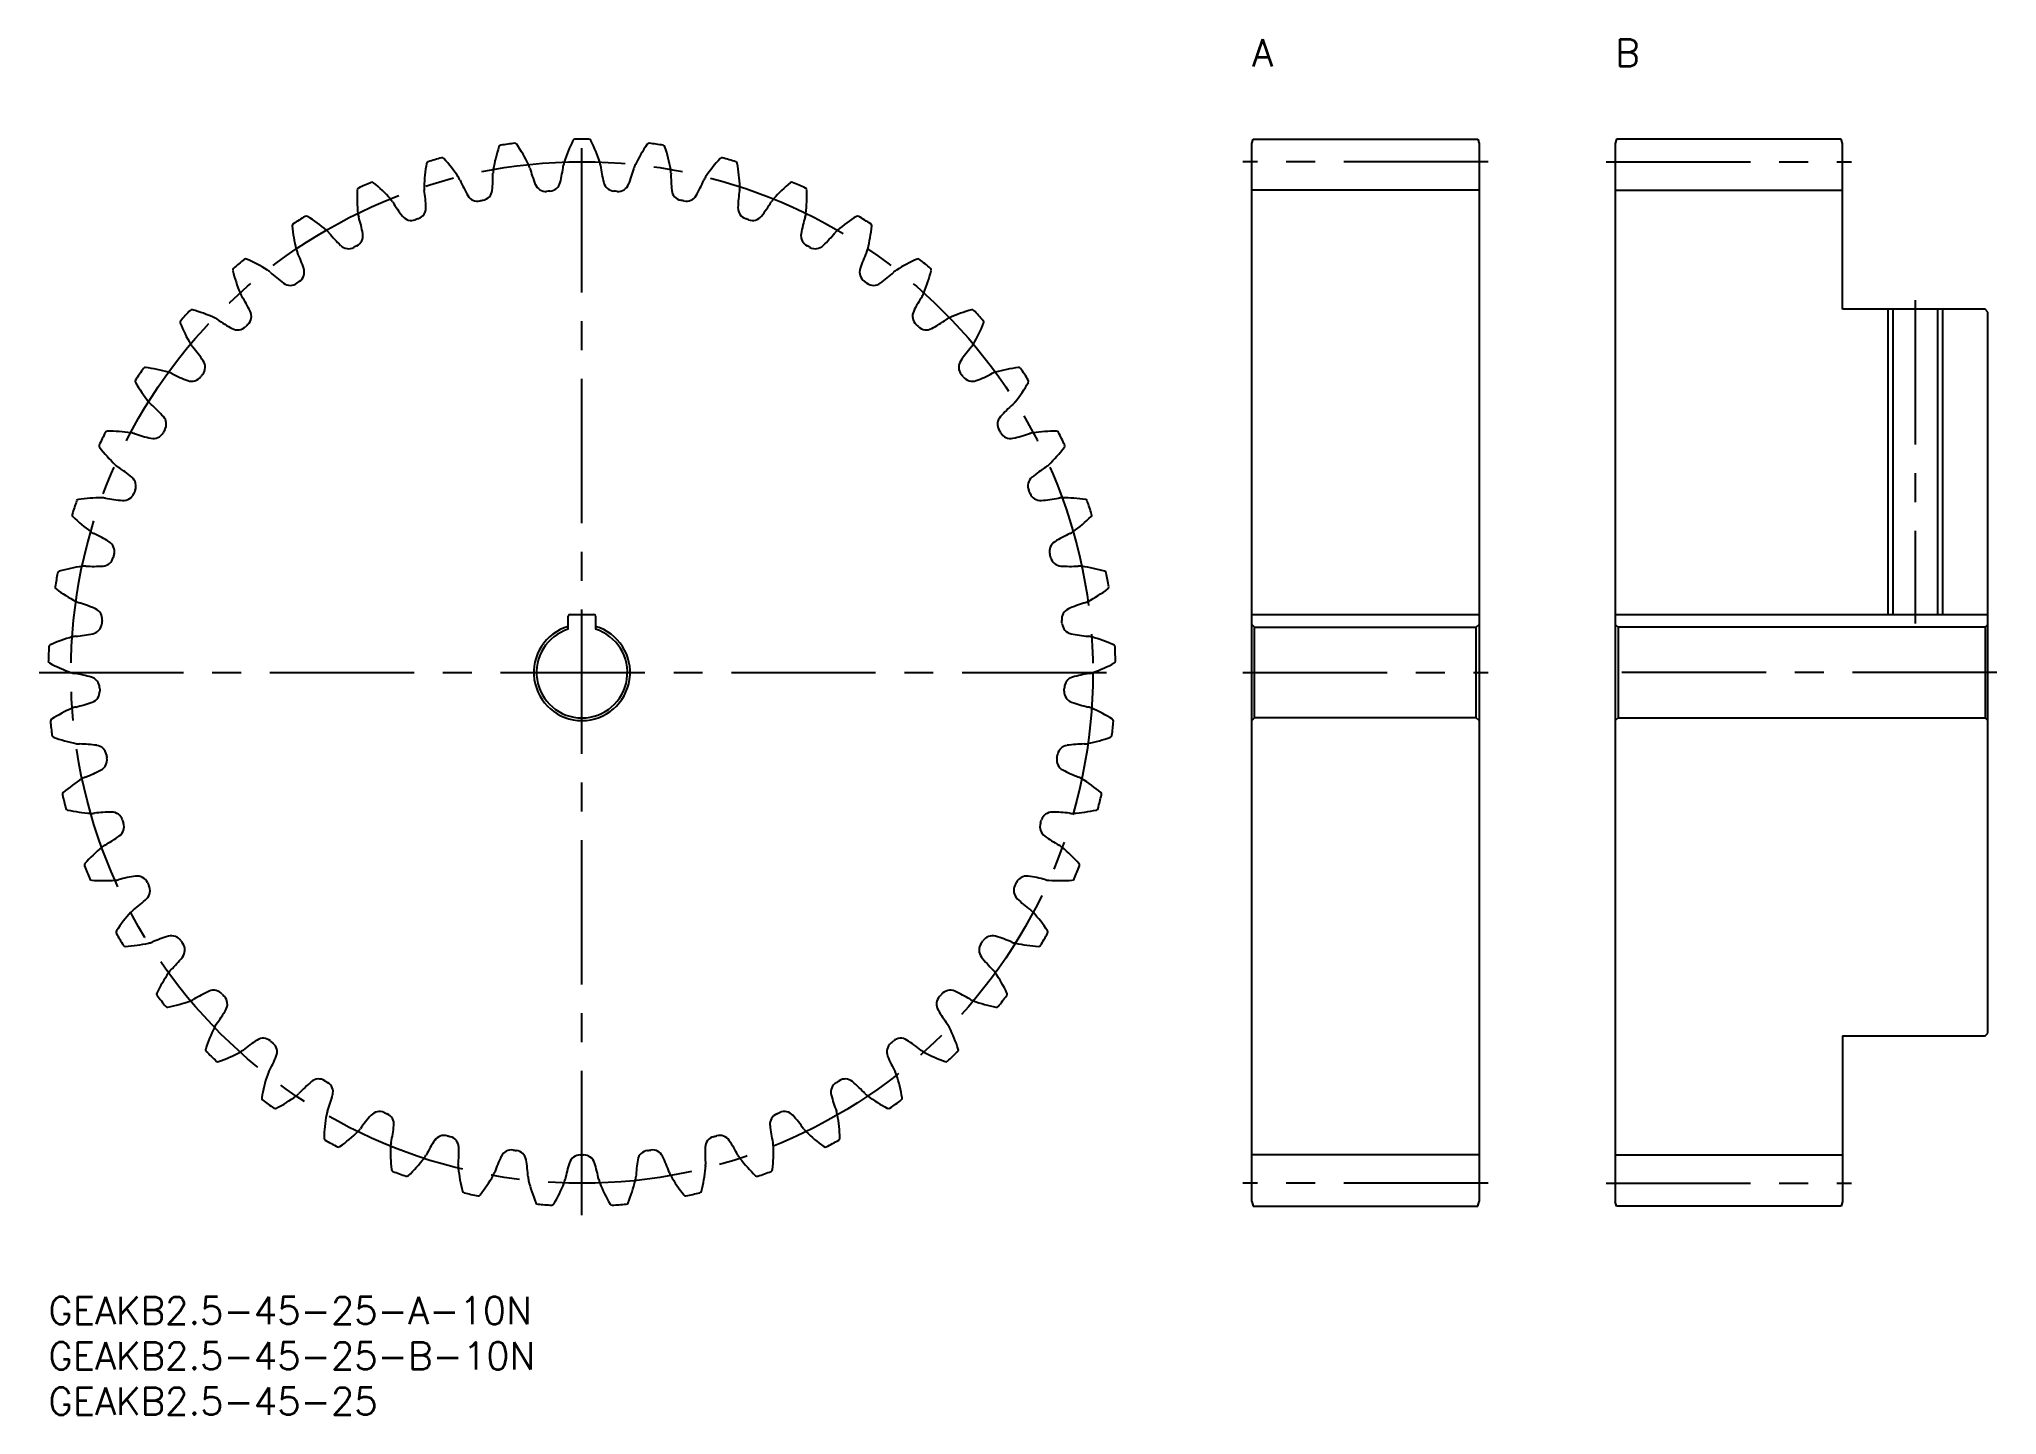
# Model space of a CAD drawing. Extents: x -1 to 214, y -13 to 138.
import ezdxf

# ---------------------------------------------------------------- set-up
doc = ezdxf.new("R2010")
doc.units = 0
doc.header["$LTSCALE"] = 0.5
doc.linetypes.add('CENTER', pattern=[50.8, 31.75, -6.35, 6.35, -6.35])
for name, color, linetype in [('MSM_CENTER', 1, 'CENTER'), ('MSM_CONTINUOUS', 7, 'CONTINUOUS'), ('MSM_NARROW', 5, 'CONTINUOUS'), ('MSM_PART_NUMBER', 7, 'CONTINUOUS')]:
    doc.layers.add(name, color=color, linetype=linetype)
doc.styles.get("Standard").update_dxf_attribs({"font": 'txt.shx', "height": 1, "bigfont": 'bigfont.shx'})

# ---------------------------------------------------------------- blocks, each defined once
blk = doc.blocks.new('*U2')
at = {"layer": 'MSM_PART_NUMBER'}
blk.add_text('GEAKB2.5-45-25-A-10N', height=3, dxfattribs=at).set_placement((0, -3))
blk = doc.blocks.new('*U3')
at = {"layer": 'MSM_PART_NUMBER'}
blk.add_text('GEAKB2.5-45-25-B-10N', height=3, dxfattribs=at).set_placement((0, -8))
blk = doc.blocks.new('*U5')
at = {"layer": 'MSM_PART_NUMBER'}
blk.add_text('GEAKB2.5-45-25', height=3, dxfattribs=at).set_placement((0, -13))
blk = doc.blocks.new('*U6')
at = {"layer": 'MSM_PART_NUMBER'}
blk.add_text('A', height=3, dxfattribs=at).set_placement((132.5, 135.5))
blk = doc.blocks.new('*U7')
at = {"layer": 'MSM_PART_NUMBER'}
blk.add_text('B', height=3, dxfattribs=at).set_placement((172.5, 135.5))

msp = doc.modelspace()

# ---------------------------------------------------------------- linework, layer by layer
at = {"layer": 'MSM_CENTER'}
for p, q in [((58.75, 9), (58.75, 128.5)), ((158.5, 125), (131.5, 125)), ((171.5, 125), (198.5, 125)), ((205.5, 109.75), (205.5, 74.15)), ((-1, 68.75), (118.5, 68.75)), ((131.5, 68.75), (158.5, 68.75)), ((214.5, 68.75), (171.5, 68.75)), ((158.5, 12.5), (131.5, 12.5)), ((171.5, 12.5), (198.5, 12.5))]:
    msp.add_line(p, q, dxfattribs=at)
msp.add_circle((58.75, 68.75), 56.25, dxfattribs=at)
at = {"layer": 'MSM_CONTINUOUS'}
for p, q in [((132.5, 127), (132.63, 127.5)), ((132.63, 127.5), (157.37, 127.5)), ((157.37, 127.5), (157.5, 127)), ((172.63, 127.5), (172.5, 127)), ((197.37, 127.5), (172.63, 127.5)), ((197.5, 127), (197.37, 127.5)), ((132.5, 10.5), (132.5, 127)), ((157.5, 127), (157.5, 10.5)), ((172.5, 127), (172.5, 10.5)), ((197.5, 108.75), (197.5, 127)), ((157.5, 121.88), (132.5, 121.88)), ((172.5, 121.88), (197.5, 121.88)), ((213.2, 108.75), (197.5, 108.75)), ((203.04, 108.75), (203.04, 75.15)), ((207.96, 108.75), (207.96, 75.15)), ((213.5, 108.45), (213.2, 108.75)), ((213.5, 29.05), (213.5, 108.45)), ((57.25, 73.52), (57.25, 74.95)), ((57.45, 75.15), (60.05, 75.15)), ((60.25, 74.95), (60.25, 73.52)), ((132.5, 75.15), (157.5, 75.15)), ((132.8, 73.75), (132.5, 74.05)), ((132.8, 63.75), (132.8, 73.75)), ((132.8, 73.75), (157.2, 73.75)), ((157.5, 74.05), (157.2, 73.75)), ((157.2, 63.75), (157.2, 73.75)), ((172.5, 75.15), (213.5, 75.15)), ((172.5, 74.05), (172.8, 73.75)), ((172.8, 73.75), (172.8, 63.75)), ((213.2, 73.75), (172.8, 73.75)), ((213.2, 73.75), (213.5, 74.05)), ((213.2, 73.75), (213.2, 63.75)), ((132.5, 63.45), (132.8, 63.75)), ((157.2, 63.75), (132.8, 63.75)), ((157.2, 63.75), (157.5, 63.45)), ((172.8, 63.75), (172.5, 63.45)), ((172.8, 63.75), (213.2, 63.75)), ((213.5, 63.45), (213.2, 63.75)), ((197.5, 28.75), (213.2, 28.75)), ((197.5, 28.75), (197.5, 10.5)), ((213.2, 28.75), (213.5, 29.05)), ((157.5, 15.62), (132.5, 15.62)), ((172.5, 15.62), (197.5, 15.62)), ((132.5, 10.5), (132.63, 10)), ((132.63, 10), (157.37, 10)), ((157.37, 10), (157.5, 10.5)), ((172.63, 10), (172.5, 10.5)), ((197.37, 10), (172.63, 10)), ((197.5, 10.5), (197.37, 10))]:
    msp.add_line(p, q, dxfattribs=at)
for centre, radius, start, end in [((73.91, 119.4), 18, 153.7827, 162), ((57.98, 127.24), 0.25, 90.7523, 153.7827), ((58.75, 68.75), 58.75, 89.2477, 90.7523), ((59.52, 127.24), 0.25, 26.2173, 89.2478), ((43.59, 119.4), 18, 18, 26.2173), ((41.89, 124.77), 0.25, 106.7523, 169.7827), ((58.75, 68.75), 58.75, 105.2477, 106.7523), ((43.36, 125.19), 0.25, 42.2173, 105.2477), ((30.22, 113.26), 18, 34, 42.2173), ((66.71, 121.02), 18, 161.7827, 170), ((49.85, 126.57), 0.25, 98.7523, 161.7827), ((58.75, 68.75), 58.75, 97.2477, 98.7523), ((51.37, 126.78), 0.25, 34.2173, 97.2478), ((36.69, 116.8), 18, 26, 34.2173), ((80.81, 116.8), 18, 145.7827, 154), ((66.13, 126.78), 0.25, 82.7525, 145.7828), ((58.75, 68.75), 58.75, 81.2477, 82.7523), ((67.65, 126.57), 0.25, 18.2173, 81.2477), ((50.79, 121.02), 18, 10, 18.2173), ((87.28, 113.26), 18, 137.7827, 146), ((74.14, 125.19), 0.25, 74.7523, 137.7828), ((58.75, 68.75), 58.75, 73.2477, 74.7523), ((75.61, 124.77), 0.25, 10.2173, 73.2477), ((59.36, 121.62), 18, 169.7827, 178), ((43.43, 122.17), 2.06, 22.7562, 34), ((59.17, 128.78), 15, 202.7626, 210.0227), ((33.95, 123.42), 15, 353.9773, 1.2374), ((51.02, 123.79), 2.06, 170, 181.2438), ((51.02, 123.79), 2.06, 14.7562, 26), ((67.52, 128.13), 15, 194.7626, 202.0227), ((41.8, 126.34), 15, 345.9773, 353.2374), ((58.75, 124.33), 2.06, 162, 173.2438), ((58.75, 124.33), 2.06, 6.7562, 18), ((75.7, 126.34), 15, 186.7626, 194.0227), ((49.98, 128.13), 15, 337.9773, 345.2374), ((66.48, 123.79), 2.06, 154, 165.2438), ((66.48, 123.79), 2.06, 358.7562, 10), ((83.55, 123.42), 15, 178.7626, 186.0227), ((58.33, 128.78), 15, 329.9773, 337.2374), ((74.07, 122.17), 2.06, 146, 157.2438), ((58.14, 121.62), 18, 2, 10.2173), ((51.99, 121.19), 18, 177.7827, 186), ((34.26, 121.88), 0.25, 114.7523, 177.7827), ((58.75, 68.75), 58.75, 113.2477, 114.7523), ((35.66, 122.5), 0.25, 50.2173, 113.2477), ((24.3, 108.86), 18, 42, 50.2173), ((36.14, 119.52), 2.06, 30.7562, 42), ((43.43, 122.17), 2.06, 178, 189.2438), ((26.59, 119.44), 15, 1.9773, 9.2374), ((47.26, 121.9), 1.25, 210.0227, 282.1984), ((58.75, 68.75), 53.12, 101.8016, 102.1984), ((47.63, 121.98), 1.25, 281.8016, 353.9773), ((54.77, 122.98), 1.25, 202.0227, 274.1984), ((58.75, 68.75), 53.13, 93.8016, 94.1984), ((55.14, 123.01), 1.25, 273.8016, 345.9773), ((62.36, 123.01), 1.25, 194.0227, 266.1984), ((58.75, 68.75), 53.12, 85.8016, 86.1984), ((62.73, 122.98), 1.25, 265.8016, 337.9773), ((69.87, 121.98), 1.25, 186.0227, 258.1984), ((58.75, 68.75), 53.13, 77.8016, 78.1984), ((70.24, 121.9), 1.25, 257.8016, 329.9773), ((90.91, 119.44), 15, 170.7626, 178.0227), ((74.07, 122.17), 2.06, 350.7562, 2), ((81.36, 119.52), 2.06, 138, 149.2438), ((93.2, 108.86), 18, 129.7827, 138), ((81.84, 122.5), 0.25, 66.7525, 129.7828), ((58.75, 68.75), 58.75, 65.2477, 66.7523), ((83.24, 121.88), 0.25, 2.2173, 65.2477), ((65.51, 121.19), 18, 354, 2.2173), ((58.75, 68.75), 58.75, 121.2477, 122.7523), ((28.4, 118.76), 0.25, 58.2173, 121.2478), ((19.05, 103.68), 18, 50, 58.2173), ((36.14, 119.52), 2.06, 186, 197.2438), ((19.85, 114.47), 15, 9.9773, 17.2374), ((50.81, 128.25), 15, 210.7626, 218.0227), ((39.98, 119.78), 1.25, 218.0227, 290.1984), ((58.75, 68.75), 53.12, 109.8016, 110.1984), ((40.33, 119.91), 1.25, 289.8016, 1.9773), ((77.17, 119.91), 1.25, 178.0227, 250.1984), ((58.75, 68.75), 53.12, 69.8016, 70.1984), ((77.52, 119.78), 1.25, 249.8016, 321.9773), ((66.69, 128.25), 15, 321.9773, 329.2374), ((97.65, 114.47), 15, 162.7626, 170.0227), ((81.36, 119.52), 2.06, 342.7562, 354), ((98.45, 103.68), 18, 121.7827, 130), ((89.1, 118.76), 0.25, 58.7525, 121.7828), ((58.75, 68.75), 58.75, 57.2477, 58.7523), ((27.1, 117.95), 0.25, 122.7523, 185.7827), ((44.76, 119.74), 18, 185.7827, 194), ((29.3, 115.88), 2.06, 38.7562, 50), ((42.6, 126.57), 15, 218.7626, 226.0227), ((33.39, 116.85), 1.25, 297.8016, 9.9773), ((84.11, 116.85), 1.25, 170.0227, 242.1984), ((74.9, 126.57), 15, 313.9773, 321.2374), ((88.2, 115.88), 2.06, 130, 141.2438), ((72.74, 119.74), 18, 346, 354.2173), ((90.4, 117.95), 0.25, 354.2173, 57.2477), ((58.75, 68.75), 58.75, 129.2477, 130.7523), ((21.74, 114.05), 0.25, 66.2173, 129.2477), ((14.58, 97.81), 18, 58, 66.2173), ((29.3, 115.88), 2.06, 194, 205.2438), ((13.86, 108.61), 15, 17.9773, 25.2374), ((33.06, 116.67), 1.25, 226.0227, 298.1984), ((58.75, 68.75), 53.13, 117.8016, 118.1984), ((58.75, 68.75), 53.13, 61.8016, 62.1984), ((84.44, 116.67), 1.25, 241.8016, 313.9773), ((103.64, 108.61), 15, 154.7626, 162.0227), ((88.2, 115.88), 2.06, 334.7562, 346), ((102.92, 97.81), 18, 113.7827, 122), ((95.76, 114.05), 0.25, 50.7523, 113.7828), ((58.75, 68.75), 58.75, 49.2477, 50.7523), ((20.56, 113.07), 0.25, 130.7523, 193.7827), ((37.8, 117.29), 18, 193.7827, 202), ((23.03, 111.33), 2.06, 46.7562, 58), ((34.71, 123.76), 15, 226.7626, 234.0227), ((26.94, 112.85), 1.25, 305.8016, 17.9773), ((90.56, 112.85), 1.25, 162.0227, 234.1984), ((82.79, 123.76), 15, 305.9773, 313.2374), ((94.47, 111.33), 2.06, 122, 133.2438), ((79.7, 117.29), 18, 338, 346.2173), ((96.94, 113.07), 0.25, 346.2173, 49.2477), ((23.03, 111.33), 2.06, 202, 213.2438), ((8.75, 101.97), 15, 25.9773, 33.2374), ((26.64, 112.63), 1.25, 234.0227, 306.1984), ((58.75, 68.75), 53.12, 125.8016, 126.1984), ((58.75, 68.75), 53.13, 53.8016, 54.1984), ((90.86, 112.63), 1.25, 233.8016, 305.9773), ((108.75, 101.97), 15, 146.7626, 154.0227), ((94.47, 111.33), 2.06, 326.7562, 338), ((58.75, 68.75), 58.75, 137.2477, 138.7523), ((15.79, 108.46), 0.25, 74.2173, 137.2477), ((10.97, 91.38), 18, 66, 74.2173), ((17.45, 105.94), 2.06, 54.7562, 66), ((21.11, 107.99), 1.25, 313.8016, 25.9773), ((96.39, 107.99), 1.25, 154.0227, 226.1984), ((100.05, 105.94), 2.06, 114, 125.2438), ((106.53, 91.38), 18, 105.7827, 114), ((101.71, 108.46), 0.25, 42.7523, 105.7828), ((58.75, 68.75), 58.75, 41.2477, 42.7523), ((14.77, 107.32), 0.25, 138.7523, 201.7827), ((31.25, 113.91), 18, 201.7827, 210), ((27.29, 119.88), 15, 234.7626, 242.0227), ((20.84, 107.73), 1.25, 242.0227, 314.1984), ((58.75, 68.75), 53.12, 133.8016, 134.1984), ((58.75, 68.75), 53.13, 45.8016, 46.1984), ((96.66, 107.73), 1.25, 225.8016, 297.9773), ((90.21, 119.88), 15, 297.9773, 305.2374), ((86.25, 113.91), 18, 330, 338.2173), ((102.73, 107.32), 0.25, 338.2173, 41.2477), ((17.45, 105.94), 2.06, 210, 221.2438), ((4.62, 94.69), 15, 33.9773, 41.2374), ((112.88, 94.69), 15, 138.7626, 146.0227), ((100.05, 105.94), 2.06, 318.7562, 330), ((58.75, 68.75), 58.75, 145.2477, 146.7523), ((10.68, 102.1), 0.25, 82.2173, 145.2477), ((8.28, 84.51), 18, 74, 82.2173), ((12.67, 99.83), 2.06, 62.7562, 74), ((20.48, 115), 15, 242.7626, 250.0227), ((15.79, 102.08), 1.25, 250.0227, 322.1984), ((58.75, 68.75), 53.13, 141.8016, 142.1984), ((16.02, 102.37), 1.25, 321.8016, 33.9773), ((101.48, 102.37), 1.25, 146.0227, 218.1984), ((58.75, 68.75), 53.13, 37.8016, 38.1984), ((101.71, 102.08), 1.25, 217.8016, 289.9773), ((97.02, 115), 15, 289.9773, 297.2374), ((104.83, 99.83), 2.06, 106, 117.2438), ((109.22, 84.51), 18, 97.7827, 106), ((106.82, 102.1), 0.25, 34.7523, 97.7828), ((58.75, 68.75), 58.75, 33.2477, 34.7523), ((9.83, 100.82), 0.25, 146.7523, 209.7827), ((25.23, 109.64), 18, 209.7827, 218), ((92.27, 109.64), 18, 322, 330.2173), ((107.67, 100.82), 0.25, 330.2173, 33.2477), ((12.67, 99.83), 2.06, 218, 229.2438), ((1.53, 86.9), 15, 41.9773, 49.2374), ((115.97, 86.9), 15, 130.7626, 138.0227), ((104.83, 99.83), 2.06, 310.7562, 322), ((58.75, 68.75), 58.75, 153.2477, 154.7523), ((6.51, 95.08), 0.25, 90.2173, 153.2477), ((6.58, 77.33), 18, 82, 90.2173), ((8.8, 93.11), 2.06, 70.7562, 82), ((14.42, 109.22), 15, 250.7626, 258.0227), ((11.57, 95.77), 1.25, 258.0227, 330.1984), ((58.75, 68.75), 53.12, 149.8016, 150.1984), ((11.75, 96.1), 1.25, 329.8016, 41.9773), ((105.75, 96.1), 1.25, 138.0227, 210.1984), ((58.75, 68.75), 53.13, 29.8016, 30.1984), ((105.93, 95.77), 1.25, 209.8016, 281.9773), ((103.08, 109.22), 15, 281.9773, 289.2374), ((108.7, 93.11), 2.06, 98, 109.2438), ((110.92, 77.33), 18, 89.7827, 98), ((110.99, 95.08), 0.25, 26.7523, 89.7828), ((58.75, 68.75), 58.75, 25.2477, 26.7523), ((5.84, 93.7), 0.25, 154.7523, 217.7827), ((19.87, 104.58), 18, 217.7827, 226), ((97.63, 104.58), 18, 314, 322.2173), ((111.66, 93.7), 0.25, 322.2173, 25.2477), ((8.8, 93.11), 2.06, 226, 237.2438), ((-0.44, 78.76), 15, 49.9773, 57.2374), ((117.94, 78.76), 15, 122.7626, 130.0227), ((108.7, 93.11), 2.06, 302.7562, 314), ((8.26, 88.94), 1.25, 266.0227, 338.1984), ((8.41, 89.29), 1.25, 337.8016, 49.9773), ((58.75, 68.75), 53.12, 157.8016, 158.1984), ((109.09, 89.29), 1.25, 130.0227, 202.1984), ((58.75, 68.75), 53.13, 21.8016, 22.1984), ((109.24, 88.94), 1.25, 201.8016, 273.9773), ((58.75, 68.75), 58.75, 161.2477, 162.7523), ((3.36, 87.56), 0.25, 98.2173, 161.2477), ((5.89, 69.99), 18, 90, 98.2173), ((5.89, 85.92), 2.06, 78.7562, 90), ((9.22, 102.66), 15, 258.7626, 266.0227), ((108.28, 102.66), 15, 273.9773, 281.2374), ((111.61, 85.92), 2.06, 90, 101.2438), ((111.61, 69.99), 18, 81.7827, 90), ((114.14, 87.56), 0.25, 18.7523, 81.7828), ((58.75, 68.75), 58.75, 17.2477, 18.7523), ((2.88, 86.1), 0.25, 162.7523, 225.7827), ((15.26, 98.82), 18, 225.7827, 234), ((5.89, 85.92), 2.06, 234, 245.2438), ((-1.25, 70.43), 15, 57.9773, 65.2374), ((118.75, 70.43), 15, 114.7626, 122.0227), ((111.61, 85.92), 2.06, 294.7562, 306), ((102.24, 98.82), 18, 306, 314.2173), ((114.62, 86.1), 0.25, 314.2173, 17.2477), ((6.04, 82.09), 1.25, 345.8016, 57.9773), ((111.46, 82.09), 1.25, 122.0227, 194.1984), ((1.28, 79.66), 0.25, 106.2173, 169.2477), ((6.23, 62.62), 18, 98, 106.2173), ((4.02, 78.4), 2.06, 86.7562, 98), ((4.98, 95.44), 15, 266.7626, 274.0227), ((5.94, 81.72), 1.25, 274.0227, 346.1984), ((58.75, 68.75), 53.13, 165.8016, 166.1984), ((58.75, 68.75), 53.13, 13.8016, 14.1984), ((111.56, 81.72), 1.25, 193.8016, 265.9773), ((112.52, 95.44), 15, 265.9773, 273.2374), ((113.48, 78.4), 2.06, 82, 93.2438), ((111.27, 62.62), 18, 73.7827, 82), ((116.22, 79.66), 0.25, 10.7523, 73.7828), ((58.75, 68.75), 58.75, 169.2477, 170.7523), ((1.01, 78.15), 0.25, 170.7523, 233.7827), ((11.5, 92.47), 18, 233.7827, 242), ((106, 92.47), 18, 298, 306.2173), ((58.75, 68.75), 58.75, 9.2477, 10.7523), ((116.49, 78.15), 0.25, 306.2173, 9.2477), ((4.02, 78.4), 2.06, 242, 253.2438), ((-0.9, 62.06), 15, 65.9773, 73.2374), ((4.69, 74.62), 1.25, 353.8016, 65.9773), ((112.81, 74.62), 1.25, 114.0227, 186.1984), ((118.4, 62.06), 15, 106.7626, 114.0227), ((113.48, 78.4), 2.06, 286.7562, 298), ((4.65, 74.25), 1.25, 282.0227, 354.1984), ((58.75, 68.75), 53.13, 173.8016, 174.1984), ((58.75, 68.75), 5.3, 106.4405, 73.5595), ((58.75, 68.75), 5, 107.4576, 72.5424), ((57.45, 74.95), 0.2, 90, 180), ((60.05, 74.95), 0.2, 0, 90), ((58.75, 68.75), 53.13, 5.8016, 6.1984), ((112.85, 74.25), 1.25, 185.8016, 257.9773), ((58.75, 68.75), 58.75, 177.2477, 178.7523), ((0.32, 71.56), 0.25, 114.2173, 177.2477), ((7.6, 55.37), 18, 106, 114.2173), ((3.21, 70.69), 2.06, 94.7562, 106), ((1.79, 87.69), 15, 274.7626, 282.0227), ((115.71, 87.69), 15, 257.9773, 265.2374), ((114.29, 70.69), 2.06, 74, 85.2438), ((109.9, 55.37), 18, 65.7827, 74), ((117.18, 71.56), 0.25, 2.7523, 65.7828), ((58.75, 68.75), 58.75, 1.2477, 2.7523), ((0.26, 70.02), 0.25, 178.7523, 241.7827), ((8.66, 85.66), 18, 241.7827, 250), ((108.84, 85.66), 18, 290, 298.2173), ((117.24, 70.02), 0.25, 298.2173, 1.2477), ((3.21, 70.69), 2.06, 250, 261.2438), ((0.61, 53.82), 15, 73.9773, 81.2374), ((4.4, 67.04), 1.25, 1.8016, 73.9773), ((58.75, 68.75), 53.12, 181.8016, 182.1984), ((58.75, 68.75), 53.13, 357.8016, 358.1984), ((113.1, 67.04), 1.25, 106.0227, 178.1984), ((116.89, 53.82), 15, 98.7626, 106.0227), ((114.29, 70.69), 2.06, 278.7562, 290), ((9.96, 48.38), 18, 114, 122.2173), ((3.48, 62.94), 2.06, 102.7562, 114), ((-0.29, 79.58), 15, 282.7626, 290.0227), ((4.42, 66.66), 1.25, 290.0227, 2.1984), ((113.08, 66.66), 1.25, 177.8016, 249.9773), ((117.79, 79.58), 15, 249.9773, 257.2374), ((114.02, 62.94), 2.06, 66, 77.2438), ((107.54, 48.38), 18, 57.7827, 66), ((0.5, 63.4), 0.25, 122.2173, 185.2477), ((58.75, 68.75), 58.75, 185.2477, 186.7523), ((58.75, 68.75), 58.75, 353.2477, 354.7523), ((117, 63.4), 0.25, 354.7523, 57.7828), ((0.66, 61.87), 0.25, 186.7523, 249.7827), ((6.79, 78.53), 18, 249.7827, 258), ((3.48, 62.94), 2.06, 258, 269.2438), ((3.25, 45.88), 15, 81.9773, 89.2374), ((5.17, 59.49), 1.25, 9.8016, 81.9773), ((112.33, 59.49), 1.25, 98.0227, 170.1984), ((114.25, 45.88), 15, 90.7626, 98.0227), ((114.02, 62.94), 2.06, 270.7562, 282), ((110.71, 78.53), 18, 282, 290.2173), ((116.84, 61.87), 0.25, 290.2173, 353.2477), ((5.23, 59.12), 1.25, 298.0227, 10.1984), ((58.75, 68.75), 53.13, 189.8016, 190.1984), ((112.27, 59.12), 1.25, 169.8016, 241.9773), ((58.75, 68.75), 53.13, 349.8016, 350.1984), ((13.27, 41.79), 18, 122, 130.2173), ((4.82, 55.3), 2.06, 110.7562, 122), ((-1.23, 71.26), 15, 290.7626, 298.0227), ((118.73, 71.26), 15, 241.9773, 249.2374), ((112.68, 55.3), 2.06, 58, 69.2438), ((104.23, 41.79), 18, 49.7827, 58), ((1.81, 55.34), 0.25, 130.2173, 193.2477), ((58.75, 68.75), 58.75, 193.2477, 194.7523), ((58.75, 68.75), 58.75, 345.2477, 346.7523), ((115.69, 55.34), 0.25, 346.7523, 49.7828), ((2.18, 53.85), 0.25, 194.7523, 257.7827), ((5.93, 71.2), 18, 257.7827, 266), ((4.82, 55.3), 2.06, 266, 277.2438), ((6.97, 38.38), 15, 89.9773, 97.2374), ((6.98, 52.13), 1.25, 17.8016, 89.9773), ((7.09, 51.77), 1.25, 306.0227, 18.1984), ((58.75, 68.75), 53.13, 197.8016, 198.1984), ((110.41, 51.77), 1.25, 161.8016, 233.9773), ((58.75, 68.75), 53.13, 341.8016, 342.1984), ((110.52, 52.13), 1.25, 90.0227, 162.1984), ((110.53, 38.38), 15, 82.7626, 90.0227), ((112.68, 55.3), 2.06, 262.7562, 274), ((111.57, 71.2), 18, 274, 282.2173), ((115.32, 53.85), 0.25, 282.2173, 345.2477), ((7.22, 47.93), 2.06, 118.7562, 130), ((-0.99, 62.89), 15, 298.7626, 306.0227), ((118.49, 62.89), 15, 233.9773, 241.2374), ((110.28, 47.93), 2.06, 50, 61.2438), ((4.23, 47.55), 0.25, 138.2173, 201.2477), ((58.75, 68.75), 58.75, 201.2477, 202.7523), ((17.46, 35.72), 18, 130, 138.2173), ((100.04, 35.72), 18, 41.7827, 50), ((58.75, 68.75), 58.75, 337.2477, 338.7523), ((113.27, 47.55), 0.25, 338.7523, 41.7828), ((4.8, 46.13), 0.25, 202.7523, 265.7827), ((6.11, 63.83), 18, 265.7827, 274), ((7.22, 47.93), 2.06, 274, 285.2438), ((11.7, 31.47), 15, 97.9773, 105.2374), ((9.8, 45.08), 1.25, 25.8016, 97.9773), ((9.96, 44.74), 1.25, 314.0227, 26.1984), ((58.75, 68.75), 53.13, 205.8016, 206.1984), ((107.54, 44.74), 1.25, 153.8016, 225.9773), ((58.75, 68.75), 53.13, 333.8016, 334.1984), ((107.7, 45.08), 1.25, 82.0227, 154.1984), ((105.8, 31.47), 15, 74.7626, 82.0227), ((110.28, 47.93), 2.06, 254.7562, 266), ((111.39, 63.83), 18, 266, 274.2173), ((112.7, 46.13), 0.25, 274.2173, 337.2477), ((0.41, 54.63), 15, 306.7626, 314.0227), ((117.09, 54.63), 15, 225.9773, 233.2374), ((22.46, 30.3), 18, 138, 146.2173), ((10.62, 40.96), 2.06, 126.7562, 138), ((106.88, 40.96), 2.06, 42, 53.2438), ((95.04, 30.3), 18, 33.7827, 42), ((7.71, 40.17), 0.25, 146.2173, 209.2477), ((58.75, 68.75), 58.75, 209.2477, 210.7523), ((7.3, 56.55), 18, 273.7827, 282), ((10.62, 40.96), 2.06, 282, 293.2438), ((17.35, 25.28), 15, 105.9773, 113.2374), ((13.57, 38.5), 1.25, 33.8016, 105.9773), ((58.75, 68.75), 53.13, 213.8016, 214.1984), ((13.78, 38.19), 1.25, 322.0227, 34.1984), ((103.72, 38.19), 1.25, 145.8016, 217.9773), ((58.75, 68.75), 53.12, 325.8016, 326.1984), ((103.93, 38.5), 1.25, 74.0227, 146.1984), ((100.15, 25.28), 15, 66.7626, 74.0227), ((106.88, 40.96), 2.06, 246.7562, 258), ((110.2, 56.55), 18, 258, 266.2173), ((58.75, 68.75), 58.75, 329.2477, 330.7523), ((109.79, 40.17), 0.25, 330.7523, 33.7828), ((8.48, 38.84), 0.25, 210.7523, 273.7827), ((2.94, 46.65), 15, 314.7626, 322.0227), ((114.56, 46.65), 15, 217.9773, 225.2374), ((109.02, 38.84), 0.25, 266.2173, 329.2477), ((28.17, 25.62), 18, 146, 154.2173), ((14.95, 34.53), 2.06, 134.7562, 146), ((102.55, 34.53), 2.06, 34, 45.2438), ((89.33, 25.62), 18, 25.7827, 34), ((12.18, 33.34), 0.25, 154.2173, 217.2477), ((58.75, 68.75), 58.75, 217.2477, 218.7523), ((9.5, 49.51), 18, 281.7827, 290), ((14.95, 34.53), 2.06, 290, 301.2438), ((23.8, 19.94), 15, 113.9773, 121.2374), ((18.22, 32.51), 1.25, 41.8016, 113.9773), ((58.75, 68.75), 53.13, 221.8016, 222.1984), ((18.47, 32.23), 1.25, 330.0227, 42.1984), ((99.03, 32.23), 1.25, 137.8016, 209.9773), ((58.75, 68.75), 53.13, 317.8016, 318.1984), ((99.28, 32.51), 1.25, 66.0227, 138.1984), ((93.7, 19.94), 15, 58.7626, 66.0227), ((102.55, 34.53), 2.06, 238.7562, 250), ((108, 49.51), 18, 250, 258.2173), ((58.75, 68.75), 58.75, 321.2477, 322.7523), ((105.32, 33.34), 0.25, 322.7523, 25.7828), ((13.13, 32.13), 0.25, 218.7523, 281.7827), ((6.56, 39.1), 15, 322.7626, 330.0227), ((110.94, 39.1), 15, 209.9773, 217.2374), ((104.37, 32.13), 0.25, 258.2173, 321.2477), ((34.47, 21.78), 18, 154, 162.2173), ((20.14, 28.77), 2.06, 142.7562, 154), ((30.94, 15.55), 15, 121.9773, 129.2374), ((23.65, 27.22), 1.25, 49.8016, 121.9773), ((58.75, 68.75), 53.13, 229.8016, 230.1984), ((58.75, 68.75), 53.12, 309.8016, 310.1984), ((93.85, 27.22), 1.25, 58.0227, 130.1984), ((86.56, 15.55), 15, 50.7626, 58.0227), ((97.36, 28.77), 2.06, 26, 37.2438), ((83.03, 21.78), 18, 17.7827, 26), ((17.56, 27.21), 0.25, 162.2173, 225.2477), ((58.75, 68.75), 58.75, 225.2477, 226.7523), ((18.67, 26.14), 0.25, 226.7523, 289.7827), ((12.66, 42.84), 18, 289.7827, 298), ((20.14, 28.77), 2.06, 298, 309.2438), ((11.19, 32.12), 15, 330.7626, 338.0227), ((23.94, 26.98), 1.25, 338.0227, 50.1984), ((93.56, 26.98), 1.25, 129.8016, 201.9773), ((106.31, 32.12), 15, 201.9773, 209.2374), ((97.36, 28.77), 2.06, 230.7562, 242), ((104.84, 42.84), 18, 242, 250.2173), ((98.83, 26.14), 0.25, 250.2173, 313.2477), ((58.75, 68.75), 58.75, 313.2477, 314.7523), ((99.94, 27.21), 0.25, 314.7523, 17.7828), ((41.24, 18.86), 18, 162, 170.2173), ((26.08, 23.79), 2.06, 150.7562, 162), ((29.78, 22.74), 1.25, 57.8016, 129.9773), ((58.75, 68.75), 53.13, 237.8016, 238.1984), ((58.75, 68.75), 53.13, 301.8016, 302.1984), ((87.72, 22.74), 1.25, 50.0227, 122.1984), ((91.42, 23.79), 2.06, 18, 29.2438), ((76.26, 18.86), 18, 9.7827, 18), ((23.75, 21.88), 0.25, 170.2173, 233.2477), ((58.75, 68.75), 58.75, 233.2477, 234.7523), ((16.72, 36.68), 18, 297.7827, 306), ((26.08, 23.79), 2.06, 306, 317.2438), ((38.61, 12.2), 15, 129.9773, 137.2374), ((16.75, 25.86), 15, 338.7626, 346.0227), ((30.1, 22.54), 1.25, 346.0227, 58.1984), ((87.4, 22.54), 1.25, 121.8016, 193.9773), ((100.75, 25.86), 15, 193.9773, 201.2374), ((78.89, 12.2), 15, 42.7626, 50.0227), ((91.42, 23.79), 2.06, 222.7562, 234), ((100.78, 36.68), 18, 234, 242.2173), ((58.75, 68.75), 58.75, 305.2477, 306.7523), ((93.75, 21.88), 0.25, 306.7523, 9.7828), ((24.99, 20.98), 0.25, 234.7523, 297.7827), ((48.35, 16.91), 18, 170, 178.2173), ((32.66, 19.68), 2.06, 158.7562, 170), ((46.68, 9.95), 15, 137.9773, 145.2374), ((36.46, 19.15), 1.25, 65.8016, 137.9773), ((58.75, 68.75), 53.13, 245.8016, 246.1984), ((36.81, 19), 1.25, 354.0227, 66.1984), ((80.69, 19), 1.25, 113.8016, 185.9773), ((58.75, 68.75), 53.12, 293.8016, 294.1984), ((81.04, 19.15), 1.25, 42.0227, 114.1984), ((70.82, 9.95), 15, 34.7626, 42.0227), ((84.84, 19.68), 2.06, 10, 21.2438), ((69.15, 16.91), 18, 1.7827, 10), ((92.51, 20.98), 0.25, 242.2173, 305.2477), ((30.61, 17.46), 0.25, 178.2173, 241.2477), ((58.75, 68.75), 58.75, 241.2477, 242.7523), ((21.59, 31.14), 18, 305.7827, 314), ((32.66, 19.68), 2.06, 314, 325.2438), ((23.13, 20.43), 15, 346.7626, 354.0227), ((43.58, 16.53), 1.25, 73.8016, 145.9773), ((58.75, 68.75), 53.12, 253.8016, 254.1984), ((43.94, 16.43), 1.25, 2.0227, 74.1984), ((73.56, 16.43), 1.25, 105.8016, 177.9773), ((58.75, 68.75), 53.13, 285.8016, 286.1984), ((73.92, 16.53), 1.25, 34.0227, 106.1984), ((94.37, 20.43), 15, 185.9773, 193.2374), ((84.84, 19.68), 2.06, 214.7562, 226), ((95.91, 31.14), 18, 226, 234.2173), ((58.75, 68.75), 58.75, 297.2477, 298.7523), ((86.89, 17.46), 0.25, 298.7523, 1.7828), ((31.97, 16.74), 0.25, 242.7523, 305.7827), ((55.67, 15.97), 18, 178, 186.2173), ((39.74, 16.52), 2.06, 166.7562, 178), ((27.18, 26.33), 18, 313.7827, 322), ((39.74, 16.52), 2.06, 322, 333.2438), ((54.98, 8.84), 15, 145.9773, 153.2374), ((30.2, 15.94), 15, 354.7626, 2.0227), ((63.35, 8.9), 15, 153.9773, 161.2374), ((51, 14.93), 1.25, 81.8016, 153.9773), ((58.75, 68.75), 53.13, 261.8016, 262.1984), ((51.37, 14.88), 1.25, 10.0227, 82.1984), ((37.83, 12.49), 15, 2.7626, 10.0227), ((58.56, 14.38), 1.25, 89.8016, 161.9773), ((58.75, 68.75), 53.13, 269.8016, 270.1984), ((58.94, 14.38), 1.25, 18.0227, 90.1984), ((79.67, 12.49), 15, 169.9773, 177.2374), ((66.13, 14.88), 1.25, 97.8016, 169.9773), ((58.75, 68.75), 53.13, 277.8016, 278.1984), ((66.5, 14.93), 1.25, 26.0227, 98.1984), ((54.15, 8.9), 15, 18.7626, 26.0227), ((87.3, 15.94), 15, 177.9773, 185.2374), ((62.52, 8.84), 15, 26.7626, 34.0227), ((77.76, 16.52), 2.06, 206.7562, 218), ((90.32, 26.33), 18, 218, 226.2173), ((61.83, 15.97), 18, 353.7827, 2), ((77.76, 16.52), 2.06, 2, 13.2438), ((85.53, 16.74), 0.25, 234.2173, 297.2477), ((38.02, 14.05), 0.25, 186.2173, 249.2477), ((58.75, 68.75), 58.75, 249.2477, 250.7523), ((39.47, 13.52), 0.25, 250.7525, 313.7828), ((47.19, 14.39), 2.06, 174.7562, 186), ((63.04, 16.05), 18, 186, 194.2173), ((33.39, 22.35), 18, 321.7827, 330), ((47.19, 14.39), 2.06, 330, 341.2438), ((54.87, 13.31), 2.06, 182.7562, 194), ((71.64, 10.12), 15, 161.9773, 169.2374), ((45.86, 10.12), 15, 10.7626, 18.0227), ((62.63, 13.31), 2.06, 346, 357.2438), ((70.31, 14.39), 2.06, 198.7562, 210), ((84.11, 22.35), 18, 210, 218.2173), ((54.46, 16.05), 18, 345.7827, 354), ((70.31, 14.39), 2.06, 354, 5.2438), ((78.03, 13.52), 0.25, 226.2173, 289.2477), ((58.75, 68.75), 58.75, 289.2477, 290.7523), ((79.48, 14.05), 0.25, 290.7523, 353.7828), ((45.84, 11.69), 0.25, 194.2173, 257.2477), ((58.75, 68.75), 58.75, 257.2477, 258.7523), ((47.34, 11.37), 0.25, 258.7523, 321.7828), ((70.34, 17.16), 18, 194, 202.2173), ((40.1, 19.28), 18, 329.7827, 338), ((54.87, 13.31), 2.06, 338, 349.2438), ((62.63, 13.31), 2.06, 190.7562, 202), ((77.4, 19.28), 18, 202, 210.2173), ((47.16, 17.16), 18, 337.7827, 346), ((70.16, 11.37), 0.25, 218.2173, 281.2477), ((58.75, 68.75), 58.75, 281.2477, 282.7523), ((71.66, 11.69), 0.25, 282.7523, 345.7828), ((53.9, 10.45), 0.25, 202.2173, 265.2477), ((58.75, 68.75), 58.75, 265.2477, 266.7523), ((55.44, 10.34), 0.25, 266.7525, 329.7828), ((62.06, 10.34), 0.25, 210.2173, 273.2477), ((58.75, 68.75), 58.75, 273.2477, 274.7523), ((63.6, 10.45), 0.25, 274.7523, 337.7828)]:
    msp.add_arc(centre, radius, start, end, dxfattribs=at)
at = {"layer": 'MSM_NARROW'}
for p, q in [((202.5, 108.75), (202.5, 75.15)), ((208.5, 108.75), (208.5, 75.15))]:
    msp.add_line(p, q, dxfattribs=at)

# ---------------------------------------------------------------- block references
at = {"layer": 'MSM_CONTINUOUS'}
for name in ['*U6', '*U7', '*U2', '*U3', '*U5']:
    msp.add_blockref(name, (0, 0), dxfattribs=at)

doc.saveas('drawing.dxf')
